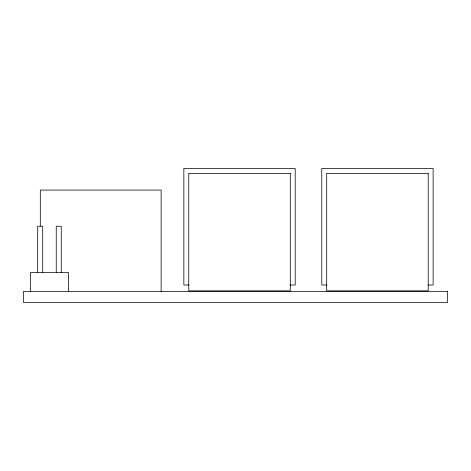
<?xml version="1.0" encoding="UTF-8"?>
<svg xmlns="http://www.w3.org/2000/svg" width="471" height="471" viewBox="0 0 471 471"><rect width="100%" height="100%" fill="white"/><g stroke="black" fill="none" stroke-linecap="round" stroke-linejoin="round"><path stroke-width="0.71" d="M188.977 285.008L183.849 285.008L183.849 168.435L295.199 168.435L295.199 285.008L290.071 285.008M326.898 285.008L321.77 285.008L321.77 168.435L433.12 168.435L433.12 285.008L427.992 285.008M161.123 291.361L161.123 190.078L40.312 190.078L40.312 226.039M68.395 291.361L68.395 272.432L30.544 272.432L30.544 291.361M61.242 272.432L61.242 226.263L56.243 226.263L56.243 272.432M42.696 272.432L42.696 226.263L37.698 226.263L37.698 272.432M290.277 173.357L188.771 173.357L188.771 290.837L290.277 290.837L290.277 173.357M428.198 173.357L326.686 173.357L326.686 290.837L428.198 290.837L428.198 173.357M447.45 291.361L23.55 291.361L23.55 302.565L447.45 302.565L447.45 291.361"/></g></svg>
